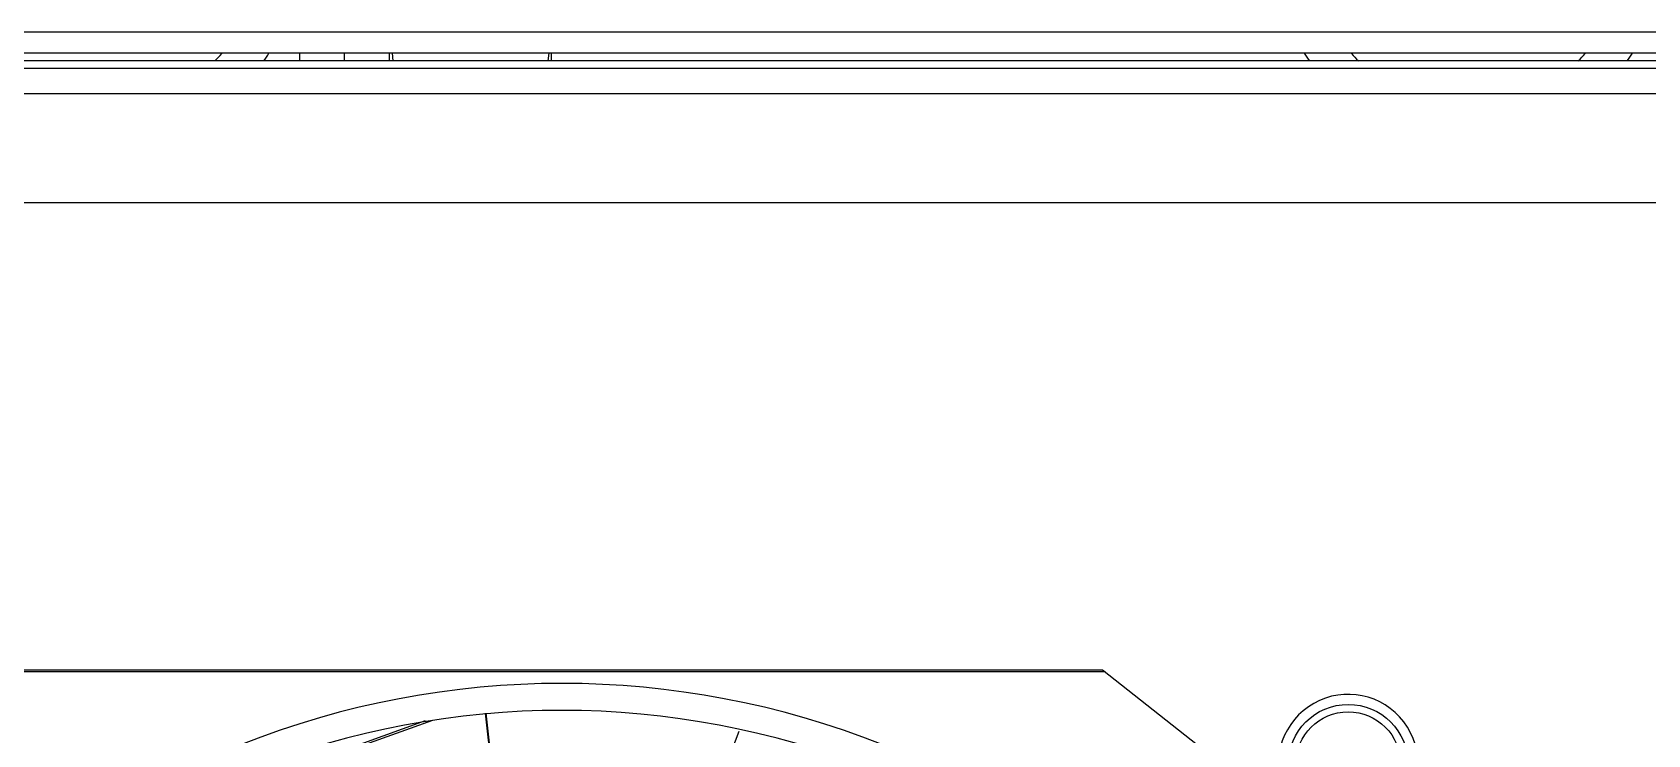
# Model space of a CAD drawing. Header units: millimetres. Extents: x 0 to 101, y -1 to 90.
# Drawn here: x 6.76 to 17.54, y 44.15 to 48.84 of the extents above; entities that cross this region are included whole.
import ezdxf

# ---------------------------------------------------------------- set-up
doc = ezdxf.new("R2010")
doc.units = ezdxf.units.MM

msp = doc.modelspace()

# ---------------------------------------------------------------- linework, layer by layer
for p, q in [((32.24, 48.84), (2.94, 48.84)), ((34.44, 48.7), (1.44, 48.7)), ((32.64, 48.65), (2.84, 48.65)), ((8.54, 48.65), (8.54, 48.7)), ((8.84, 48.65), (8.84, 48.7)), ((9.14, 48.65), (9.14, 48.7)), ((9.157, 48.7), (9.163, 48.65)), ((10.203, 48.7), (10.197, 48.65)), ((10.22, 48.7), (10.22, 48.65)), ((1.44, 48.6), (34.39, 48.6)), ((2.99, 48.43), (32.59, 48.43)), ((32.14, 47.7), (3.44, 47.7)), ((13.917, 44.567), (6.663, 44.567)), ((6.68, 44.58), (13.9, 44.58)), ((13.9, 44.58), (15.095, 43.639)), ((8.944, 44.085), (9.379, 44.242)), ((8.976, 44.083), (9.429, 44.245)), ((9.84, 43.759), (9.78, 44.292)), ((9.843, 43.759), (9.786, 44.292)), ((11.287, 43.68), (11.475, 44.17))]:
    msp.add_line(p, q)
for radius in [0.4, 0.35]:
    msp.add_circle((15.54, 43.95), radius)
for centre, radius, start, end in [((7.24, 49.4), 1.05, 314.3541, 317.9956), ((7.24, 49.4), 1.3, 324.6674, 327.3935), ((16.342, 49.4), 1.3, 212.6065, 215.3326), ((16.342, 49.4), 1.05, 222.0044, 225.6459), ((16.342, 49.4), 1.05, 314.3541, 317.9956), ((16.342, 49.4), 1.3, 324.6674, 327.3935), ((10.29, 38.7), 5.79, 45.8941, 134.1059), ((15.54, 43.95), 0.467, 233.2738, 201.5016), ((10.29, 38.7), 5.61, 45.9227, 134.0773)]:
    msp.add_arc(centre, radius, start, end)

doc.saveas('drawing.dxf')
